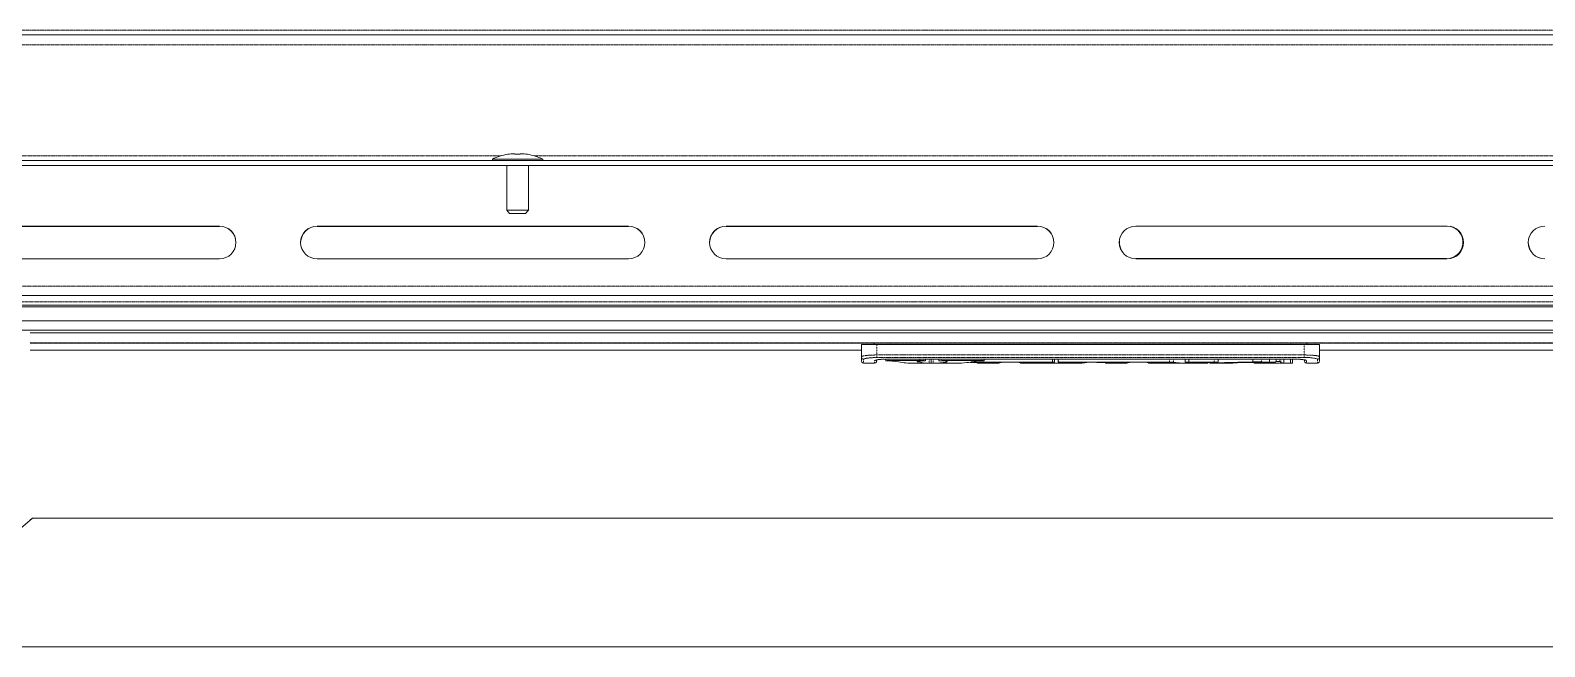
# Model space of a CAD drawing. Header units: millimetres. Extents: x 60499 to 556746, y 248297 to 497145.
# Drawn here: x 269223 to 282050, y 366633 to 371857 of the extents above; entities that cross this region are included whole.
import ezdxf

# ---------------------------------------------------------------- set-up
doc = ezdxf.new("R2010")
doc.units = ezdxf.units.MM
doc.linetypes.add('PHANTOM', pattern=[20, 10, -2, 2, -2, 2, -2])

msp = doc.modelspace()

# ---------------------------------------------------------------- linework, layer by layer
at = {"color": 7, "linetype": 'PHANTOM', "lineweight": 13, "ltscale": 0.03937}
for p, q in [((262853, 371857), (293492, 371857)), ((293409, 371735), (262936, 371735)), ((263906, 370792), (273205, 370792)), ((273495, 370792), (282850, 370792)), ((263119, 369689), (293221, 369689)), ((263127, 369555), (293213, 369555)), ((269223, 369209), (287117, 369209)), ((276393, 369106), (280014, 369106)), ((276393, 369084), (280014, 369084)), ((279929, 369071), (276478, 369071))]:
    msp.add_line(p, q, dxfattribs=at)
at = {"color": 7, "lineweight": 13, "ltscale": 0.03937}
for p, q in [((293409, 371818), (262936, 371818)), ((293492, 370754), (262853, 370754)), ((293492, 370710), (262853, 370710)), ((270826, 370198), (268187, 370198)), ((268187, 370195), (270826, 370195)), ((274290, 370198), (271652, 370198)), ((271652, 370195), (274290, 370195)), ((277754, 370198), (275116, 370198)), ((275116, 370195), (277754, 370195)), ((278586, 370198), (281224, 370198)), ((268187, 369920), (270826, 369920)), ((271652, 369920), (274290, 369920)), ((275116, 369920), (277754, 369920)), ((278586, 369922), (281219, 369922)), ((281224, 369920), (278586, 369920)), ((293141, 369609), (263199, 369609)), ((263127, 369528), (293213, 369528)), ((268917, 369513), (287423, 369513)), ((287472, 369394), (268863, 369394)), ((268886, 369317), (287454, 369317)), ((269223, 369317), (287117, 369317)), ((269223, 369292), (287117, 369292)), ((269223, 369206), (287117, 369206)), ((280014, 369195), (276393, 369195)), ((276263, 369145), (269223, 369145)), ((279929, 369070), (276478, 369070)), ((287117, 369145), (280143, 369145)), ((269241, 367724), (287100, 367724)), ((264054, 366633), (292286, 366633))]:
    msp.add_line(p, q, dxfattribs=at)
at = {"color": 7, "lineweight": 13, "ltscale": 0.0096}
for p, q in [((273137, 370765), (273563, 370765)), ((273563, 370754), (273137, 370754))]:
    msp.add_line(p, q, dxfattribs=at)
at = {"color": 7, "lineweight": 13, "ltscale": 0.000265467}
for p, q in [((273137, 370765), (273137, 370754)), ((273563, 370765), (273563, 370754))]:
    msp.add_line(p, q, dxfattribs=at)
at = {"color": 7, "lineweight": 13, "ltscale": 0.00848}
for p, q in [((273258, 370710), (273258, 370334)), ((273442, 370710), (273442, 370334))]:
    msp.add_line(p, q, dxfattribs=at)
at = {"color": 7, "lineweight": 13, "ltscale": 1.15943e-05}
for p, q in [((273267, 370807), (273267, 370807)), ((273433, 370807), (273433, 370807))]:
    msp.add_line(p, q, dxfattribs=at)
at = {"color": 7, "lineweight": 13, "ltscale": 8.82487e-05}
for p, q in [((273328, 370811), (273328, 370807)), ((273372, 370807), (273372, 370811))]:
    msp.add_line(p, q, dxfattribs=at)
at = {"color": 7, "lineweight": 13, "ltscale": 0.00415}
msp.add_line((273442, 370334), (273258, 370334), dxfattribs=at)
at = {"color": 7, "lineweight": 13, "ltscale": 0.000855655}
for p, q in [((273258, 370334), (273283, 370305)), ((273442, 370334), (273418, 370305))]:
    msp.add_line(p, q, dxfattribs=at)
at = {"color": 7, "lineweight": 13, "ltscale": 0.00305}
msp.add_line((273418, 370305), (273283, 370305), dxfattribs=at)
at = {"color": 7, "lineweight": 13, "ltscale": 0.000374802}
msp.add_line((278448, 370055), (278448, 370071), dxfattribs=at)
at = {"color": 7, "lineweight": 13, "ltscale": 0.002917}
for p, q in [((276263, 369195), (276393, 369195)), ((280143, 369195), (280014, 369195))]:
    msp.add_line(p, q, dxfattribs=at)
at = {"color": 7, "lineweight": 13, "ltscale": 0.002354}
for p, q in [((276263, 369090), (276263, 369195)), ((280143, 369195), (280143, 369090))]:
    msp.add_line(p, q, dxfattribs=at)
at = {"color": 7, "lineweight": 13, "ltscale": 0.000249968}
for p, q in [((276371, 369195), (276371, 369206)), ((280035, 369195), (280035, 369206))]:
    msp.add_line(p, q, dxfattribs=at)
at = {"color": 7, "linetype": 'PHANTOM', "lineweight": 13, "ltscale": 0.001995}
for p, q in [((276393, 369106), (276393, 369195)), ((280014, 369195), (280014, 369106))]:
    msp.add_line(p, q, dxfattribs=at)
at = {"color": 7, "linetype": 'PHANTOM', "lineweight": 13, "ltscale": 0.000249968}
for p, q in [((276506, 369195), (276506, 369206)), ((279901, 369195), (279901, 369206))]:
    msp.add_line(p, q, dxfattribs=at)
at = {"color": 7, "lineweight": 13, "ltscale": 0.000741133}
for p, q in [((276263, 369057), (276263, 369090)), ((280143, 369090), (280143, 369057))]:
    msp.add_line(p, q, dxfattribs=at)
at = {"color": 7, "linetype": 'PHANTOM', "lineweight": 13, "ltscale": 0.000743596}
for p, q in [((276281, 369035), (276281, 369068)), ((280126, 369068), (280126, 369035))]:
    msp.add_line(p, q, dxfattribs=at)
at = {"color": 7, "lineweight": 13, "ltscale": 0.002109}
for p, q in [((276374, 369035), (276281, 369035)), ((280126, 369035), (280033, 369035))]:
    msp.add_line(p, q, dxfattribs=at)
at = {"color": 7, "linetype": 'PHANTOM', "lineweight": 13, "ltscale": 0.000517838}
for p, q in [((276374, 369058), (276374, 369035)), ((280033, 369035), (280033, 369058))]:
    msp.add_line(p, q, dxfattribs=at)
at = {"color": 7, "lineweight": 13, "ltscale": 0.000157754}
for p, q in [((276391, 369064), (276391, 369057)), ((280015, 369057), (280015, 369064))]:
    msp.add_line(p, q, dxfattribs=at)
at = {"color": 7, "linetype": 'PHANTOM', "lineweight": 13, "ltscale": 0.000496331}
for p, q in [((276393, 369106), (276393, 369084)), ((280014, 369106), (280014, 369084))]:
    msp.add_line(p, q, dxfattribs=at)
at = {"color": 7, "lineweight": 13, "ltscale": 0.00032494}
msp.add_line((276470, 369056), (276470, 369070), dxfattribs=at)
at = {"color": 7, "linetype": 'PHANTOM', "lineweight": 13, "ltscale": 2.64325e-06}
for p, q in [((276478, 369070), (276478, 369071)), ((279929, 369070), (279929, 369071))]:
    msp.add_line(p, q, dxfattribs=at)
at = {"color": 7, "lineweight": 13, "ltscale": 0.00022121}
msp.add_line((276490, 369058), (276481, 369058), dxfattribs=at)
at = {"color": 7, "linetype": 'PHANTOM', "lineweight": 13, "ltscale": 0.000285411}
msp.add_line((276490, 369058), (276490, 369070), dxfattribs=at)
at = {"color": 7, "lineweight": 13, "ltscale": 0.005341}
msp.add_line((276756, 369058), (276520, 369058), dxfattribs=at)
at = {"color": 7, "lineweight": 13, "ltscale": 0.003243}
msp.add_line((276847, 369035), (276704, 369035), dxfattribs=at)
at = {"color": 7, "lineweight": 13, "ltscale": 4.48753e-05}
msp.add_line((276737, 369049), (276737, 369047), dxfattribs=at)
at = {"color": 7, "lineweight": 13, "ltscale": 0.000282288}
msp.add_line((276756, 369070), (276756, 369058), dxfattribs=at)
at = {"color": 7, "linetype": 'PHANTOM', "lineweight": 13, "ltscale": 0.00028457}
msp.add_line((276785, 369058), (276785, 369070), dxfattribs=at)
at = {"color": 7, "lineweight": 13, "ltscale": 0.000213074}
msp.add_line((276795, 369058), (276786, 369058), dxfattribs=at)
at = {"color": 7, "lineweight": 13, "ltscale": 0.000321276}
msp.add_line((276806, 369056), (276806, 369070), dxfattribs=at)
at = {"color": 7, "linetype": 'PHANTOM', "lineweight": 13, "ltscale": 0.000809677}
msp.add_line((276836, 369035), (276836, 369070), dxfattribs=at)
at = {"color": 7, "lineweight": 13, "ltscale": 1.02154e-05}
msp.add_line((276836, 369035), (276836, 369035), dxfattribs=at)
at = {"color": 7, "lineweight": 13, "ltscale": 0.000250702}
msp.add_line((276847, 369035), (276836, 369035), dxfattribs=at)
at = {"color": 7, "lineweight": 13, "ltscale": 9.67192e-05}
msp.add_line((276852, 369035), (276847, 369035), dxfattribs=at)
at = {"color": 7, "lineweight": 13, "ltscale": 0.000526789}
msp.add_line((276852, 369070), (276852, 369047), dxfattribs=at)
at = {"color": 7, "lineweight": 13, "ltscale": 3.83028e-05}
msp.add_line((276852, 369047), (276852, 369045), dxfattribs=at)
at = {"color": 7, "lineweight": 13, "ltscale": 0.000230564}
msp.add_line((276852, 369045), (276852, 369035), dxfattribs=at)
at = {"color": 7, "lineweight": 13, "ltscale": 0.000110746}
msp.add_line((276857, 369035), (276852, 369035), dxfattribs=at)
at = {"color": 7, "lineweight": 13, "ltscale": 0.000290737}
msp.add_line((276870, 369035), (276857, 369035), dxfattribs=at)
at = {"color": 7, "lineweight": 13, "ltscale": 0.004645}
msp.add_line((277063, 369035), (276857, 369035), dxfattribs=at)
at = {"color": 7, "linetype": 'PHANTOM', "lineweight": 13, "ltscale": 0.000792976}
msp.add_line((276870, 369035), (276870, 369070), dxfattribs=at)
at = {"color": 7, "lineweight": 13, "ltscale": 1.80558e-05}
msp.add_line((276870, 369035), (276870, 369035), dxfattribs=at)
at = {"color": 7, "lineweight": 13, "ltscale": 0.000322117}
msp.add_line((276919, 369056), (276919, 369070), dxfattribs=at)
at = {"color": 7, "linetype": 'PHANTOM', "lineweight": 13, "ltscale": 0.00028403}
msp.add_line((276943, 369058), (276943, 369070), dxfattribs=at)
at = {"color": 7, "lineweight": 13, "ltscale": 5.2266e-05}
msp.add_line((276945, 369058), (276943, 369058), dxfattribs=at)
at = {"color": 7, "lineweight": 13, "ltscale": 0.001243}
msp.add_line((277000, 369058), (276945, 369058), dxfattribs=at)
at = {"color": 7, "lineweight": 13, "ltscale": 0.000115763}
msp.add_line((276982, 369051), (276982, 369045), dxfattribs=at)
at = {"color": 7, "lineweight": 13, "ltscale": 4.75185e-05}
msp.add_line((276988, 369049), (276988, 369047), dxfattribs=at)
at = {"color": 7, "lineweight": 13, "ltscale": 0.004971}
msp.add_line((277221, 369058), (277000, 369058), dxfattribs=at)
at = {"color": 7, "lineweight": 13, "ltscale": 9.04592e-06}
msp.add_line((277157, 369041), (277157, 369041), dxfattribs=at)
at = {"color": 7, "lineweight": 13, "ltscale": 1.62173e-05}
msp.add_line((277192, 369046), (277193, 369047), dxfattribs=at)
at = {"color": 7, "lineweight": 13, "ltscale": 8.85323e-05}
msp.add_line((277196, 369046), (277192, 369046), dxfattribs=at)
at = {"color": 7, "lineweight": 13, "ltscale": 3.4903e-05}
msp.add_line((277196, 369047), (277196, 369046), dxfattribs=at)
at = {"color": 7, "lineweight": 13, "ltscale": 0.001242}
msp.add_line((277276, 369058), (277221, 369058), dxfattribs=at)
at = {"color": 7, "linetype": 'PHANTOM', "lineweight": 13, "ltscale": 0.000132944}
msp.add_line((277223, 369045), (277223, 369051), dxfattribs=at)
at = {"color": 7, "lineweight": 13, "ltscale": 0.00032512}
msp.add_line((277238, 369046), (277223, 369046), dxfattribs=at)
at = {"color": 7, "lineweight": 13, "ltscale": 0.01452}
msp.add_line((277881, 369046), (277238, 369046), dxfattribs=at)
at = {"color": 7, "lineweight": 13, "ltscale": 7.16682e-05}
msp.add_line((277245, 369038), (277245, 369035), dxfattribs=at)
at = {"color": 7, "lineweight": 13, "ltscale": 0.004136}
msp.add_line((277429, 369035), (277245, 369035), dxfattribs=at)
at = {"color": 7, "lineweight": 13, "ltscale": 3.67955e-05}
msp.add_line((277277, 369058), (277276, 369058), dxfattribs=at)
at = {"color": 7, "linetype": 'PHANTOM', "lineweight": 13, "ltscale": 0.000283309}
msp.add_line((277277, 369058), (277277, 369070), dxfattribs=at)
at = {"color": 7, "lineweight": 13, "ltscale": 6.87795e-06}
msp.add_line((277300, 369057), (277299, 369057), dxfattribs=at)
at = {"color": 7, "linetype": 'PHANTOM', "lineweight": 13, "ltscale": 0.000310342}
msp.add_line((277300, 369057), (277300, 369070), dxfattribs=at)
at = {"color": 7, "lineweight": 13, "ltscale": 0.000321516}
msp.add_line((277301, 369056), (277301, 369070), dxfattribs=at)
at = {"color": 7, "linetype": 'PHANTOM', "lineweight": 13, "ltscale": 5.74307e-05}
msp.add_line((277428, 369040), (277428, 369038), dxfattribs=at)
at = {"color": 7, "lineweight": 13, "ltscale": 6.62668e-06}
msp.add_line((277428, 369038), (277428, 369037), dxfattribs=at)
at = {"color": 7, "lineweight": 13, "ltscale": 4.97164e-05}
msp.add_line((277428, 369037), (277429, 369035), dxfattribs=at)
at = {"color": 7, "lineweight": 13, "ltscale": 6.72828e-05}
msp.add_line((277429, 369040), (277429, 369037), dxfattribs=at)
at = {"color": 7, "lineweight": 13, "ltscale": 1.12227e-05}
msp.add_line((277429, 369035), (277429, 369036), dxfattribs=at)
at = {"color": 7, "lineweight": 13, "ltscale": 0.00151}
msp.add_line((277486, 369044), (277553, 369044), dxfattribs=at)
at = {"color": 7, "lineweight": 13, "ltscale": 8.03189e-05}
msp.add_line((277610, 369040), (277610, 369037), dxfattribs=at)
at = {"color": 7, "lineweight": 13, "ltscale": 0.010174}
msp.add_line((278062, 369035), (277611, 369035), dxfattribs=at)
at = {"color": 7, "lineweight": 13, "ltscale": 1.40916e-05}
msp.add_line((277793, 369035), (277794, 369036), dxfattribs=at)
at = {"color": 7, "linetype": 'PHANTOM', "lineweight": 13, "ltscale": 3.23198e-05}
msp.add_line((277794, 369036), (277794, 369038), dxfattribs=at)
at = {"color": 7, "lineweight": 13, "ltscale": 5.73706e-05}
msp.add_line((277794, 369035), (277794, 369038), dxfattribs=at)
at = {"color": 7, "lineweight": 13, "ltscale": 1.70212e-05}
msp.add_line((277794, 369036), (277794, 369036), dxfattribs=at)
at = {"color": 7, "lineweight": 13, "ltscale": 0.001288}
msp.add_line((277800, 369039), (277857, 369042), dxfattribs=at)
at = {"color": 7, "lineweight": 13, "ltscale": 5.4934e-06}
msp.add_line((277800, 369039), (277800, 369039), dxfattribs=at)
at = {"color": 7, "lineweight": 13, "ltscale": 8.7708e-05}
msp.add_line((277800, 369035), (277800, 369039), dxfattribs=at)
at = {"color": 7, "lineweight": 13, "ltscale": 9.04113e-05}
for p, q in [((277881, 369070), (277881, 369066)), ((279035, 369066), (279035, 369070))]:
    msp.add_line(p, q, dxfattribs=at)
at = {"color": 7, "lineweight": 13, "ltscale": 0.000473984}
for p, q in [((277881, 369066), (277881, 369045)), ((279035, 369066), (279035, 369045))]:
    msp.add_line(p, q, dxfattribs=at)
at = {"color": 7, "lineweight": 13, "ltscale": 9.81047e-06}
msp.add_line((277890, 369044), (277891, 369044), dxfattribs=at)
at = {"color": 7, "linetype": 'PHANTOM', "lineweight": 13, "ltscale": 0.00057641}
msp.add_line((277898, 369045), (277898, 369070), dxfattribs=at)
at = {"color": 7, "lineweight": 13, "ltscale": 0.000583318}
msp.add_line((277899, 369045), (277899, 369070), dxfattribs=at)
at = {"color": 7, "lineweight": 13, "ltscale": 0.000587523}
msp.add_line((277930, 369044), (277930, 369070), dxfattribs=at)
at = {"color": 7, "linetype": 'PHANTOM', "lineweight": 13, "ltscale": 0.00057677}
msp.add_line((277933, 369045), (277933, 369070), dxfattribs=at)
at = {"color": 7, "lineweight": 13, "ltscale": 0.000488912}
msp.add_line((277986, 369046), (277964, 369046), dxfattribs=at)
at = {"color": 7, "lineweight": 13, "ltscale": 6.16359e-05}
msp.add_line((277984, 369043), (277984, 369040), dxfattribs=at)
at = {"color": 7, "lineweight": 13, "ltscale": 0.018014}
msp.add_line((278785, 369046), (277986, 369046), dxfattribs=at)
at = {"color": 7, "linetype": 'PHANTOM', "lineweight": 13, "ltscale": 6.21165e-05}
msp.add_line((278034, 369035), (278034, 369038), dxfattribs=at)
at = {"color": 7, "lineweight": 13, "ltscale": 0.000194547}
msp.add_line((278091, 369040), (278100, 369041), dxfattribs=at)
at = {"color": 7, "lineweight": 13, "ltscale": 0.000555539}
msp.add_line((278100, 369041), (278124, 369042), dxfattribs=at)
at = {"color": 7, "lineweight": 13, "ltscale": 0.000779315}
msp.add_line((278190, 369044), (278155, 369040), dxfattribs=at)
at = {"color": 7, "linetype": 'PHANTOM', "lineweight": 13, "ltscale": 9.62385e-05}
msp.add_line((278155, 369039), (278155, 369043), dxfattribs=at)
at = {"color": 7, "lineweight": 13, "ltscale": 7.6324e-05}
msp.add_line((278253, 369044), (278257, 369044), dxfattribs=at)
at = {"color": 7, "lineweight": 13, "ltscale": 2.56635e-05}
msp.add_line((278297, 369043), (278298, 369043), dxfattribs=at)
at = {"color": 7, "lineweight": 13, "ltscale": 0.000641827}
msp.add_line((278298, 369043), (278326, 369041), dxfattribs=at)
at = {"color": 7, "lineweight": 13, "ltscale": 8.04122e-06}
msp.add_line((278326, 369041), (278327, 369041), dxfattribs=at)
at = {"color": 7, "lineweight": 13, "ltscale": 5.77912e-05}
msp.add_line((278330, 369036), (278330, 369039), dxfattribs=at)
at = {"color": 7, "lineweight": 13, "ltscale": 7.35305e-05}
msp.add_line((278330, 369035), (278330, 369038), dxfattribs=at)
at = {"color": 7, "lineweight": 13, "ltscale": 2.655e-06}
msp.add_line((278330, 369035), (278330, 369035), dxfattribs=at)
at = {"color": 7, "lineweight": 13, "ltscale": 2.10366e-06}
msp.add_line((278330, 369035), (278330, 369035), dxfattribs=at)
at = {"color": 7, "lineweight": 13, "ltscale": 0.004143}
msp.add_line((278514, 369035), (278330, 369035), dxfattribs=at)
at = {"color": 7, "linetype": 'PHANTOM', "lineweight": 13, "ltscale": 7.7976e-05}
msp.add_line((278514, 369037), (278514, 369040), dxfattribs=at)
at = {"color": 7, "lineweight": 13, "ltscale": 8.24215e-05}
msp.add_line((278514, 369037), (278514, 369040), dxfattribs=at)
at = {"color": 7, "lineweight": 13, "ltscale": 3.59458e-05}
msp.add_line((278514, 369035), (278514, 369037), dxfattribs=at)
at = {"color": 7, "lineweight": 13, "ltscale": 1.60297e-06}
msp.add_line((278514, 369037), (278514, 369037), dxfattribs=at)
at = {"color": 7, "lineweight": 13, "ltscale": 1.18786e-05}
msp.add_line((278514, 369036), (278514, 369035), dxfattribs=at)
at = {"color": 7, "lineweight": 13, "ltscale": 4.37659e-05}
msp.add_line((278562, 369044), (278564, 369044), dxfattribs=at)
at = {"color": 7, "lineweight": 13, "ltscale": 0.000826205}
msp.add_line((278607, 369044), (278643, 369044), dxfattribs=at)
at = {"color": 7, "lineweight": 13, "ltscale": 0.000143495}
msp.add_line((278643, 369044), (278650, 369044), dxfattribs=at)
at = {"color": 7, "lineweight": 13, "ltscale": 4.89603e-05}
msp.add_line((278695, 369038), (278695, 369040), dxfattribs=at)
at = {"color": 7, "lineweight": 13, "ltscale": 0.00197}
msp.add_line((278783, 369035), (278696, 369035), dxfattribs=at)
at = {"color": 7, "lineweight": 13, "ltscale": 2.02476e-05}
msp.add_line((278783, 369035), (278783, 369036), dxfattribs=at)
at = {"color": 7, "lineweight": 13, "ltscale": 0.001936}
msp.add_line((278871, 369046), (278785, 369046), dxfattribs=at)
at = {"color": 7, "lineweight": 13, "ltscale": 7.16205e-05}
msp.add_line((278804, 369036), (278807, 369036), dxfattribs=at)
at = {"color": 7, "lineweight": 13, "ltscale": 0.000263482}
msp.add_line((278807, 369036), (278819, 369035), dxfattribs=at)
at = {"color": 7, "lineweight": 13, "ltscale": 0.000449638}
msp.add_line((278819, 369035), (278839, 369035), dxfattribs=at)
at = {"color": 7, "lineweight": 13, "ltscale": 0.00457}
msp.add_line((279042, 369035), (278839, 369035), dxfattribs=at)
at = {"color": 7, "linetype": 'PHANTOM', "lineweight": 13, "ltscale": 0.000563073}
msp.add_line((278871, 369046), (278871, 369070), dxfattribs=at)
at = {"color": 7, "lineweight": 13, "ltscale": 9.06818e-05}
msp.add_line((278875, 369046), (278871, 369046), dxfattribs=at)
at = {"color": 7, "linetype": 'PHANTOM', "lineweight": 13, "ltscale": 0.000597736}
msp.add_line((278906, 369044), (278906, 369070), dxfattribs=at)
at = {"color": 7, "lineweight": 13, "ltscale": 2.47084e-05}
msp.add_line((278907, 369044), (278906, 369044), dxfattribs=at)
at = {"color": 7, "lineweight": 13, "ltscale": 0.000585901}
msp.add_line((279004, 369045), (279004, 369070), dxfattribs=at)
at = {"color": 7, "lineweight": 13, "ltscale": 0.00434}
msp.add_line((279227, 369046), (279035, 369046), dxfattribs=at)
at = {"color": 7, "lineweight": 13, "ltscale": 0.000168899}
msp.add_line((279049, 369035), (279042, 369035), dxfattribs=at)
at = {"color": 7, "lineweight": 13, "ltscale": 0.000203275}
msp.add_line((279058, 369035), (279049, 369035), dxfattribs=at)
at = {"color": 7, "lineweight": 13, "ltscale": 1.69815e-05}
msp.add_line((279051, 369043), (279052, 369042), dxfattribs=at)
at = {"color": 7, "linetype": 'PHANTOM', "lineweight": 13, "ltscale": 0.00015433}
msp.add_line((279058, 369035), (279058, 369042), dxfattribs=at)
at = {"color": 7, "lineweight": 13, "ltscale": 0.000201595}
msp.add_line((279067, 369036), (279058, 369035), dxfattribs=at)
at = {"color": 7, "lineweight": 13, "ltscale": 5.22644e-05}
msp.add_line((279092, 369039), (279092, 369036), dxfattribs=at)
at = {"color": 7, "lineweight": 13, "ltscale": 2.28122e-05}
msp.add_line((279093, 369035), (279092, 369036), dxfattribs=at)
at = {"color": 7, "lineweight": 13, "ltscale": 0.00235}
msp.add_line((279197, 369035), (279093, 369035), dxfattribs=at)
at = {"color": 7, "lineweight": 13, "ltscale": 2.10452e-06}
msp.add_line((279196, 369037), (279196, 369037), dxfattribs=at)
at = {"color": 7, "lineweight": 13, "ltscale": 2.7035e-06}
msp.add_line((279196, 369037), (279196, 369037), dxfattribs=at)
at = {"color": 7, "lineweight": 13, "ltscale": 4.722e-05}
msp.add_line((279197, 369038), (279197, 369036), dxfattribs=at)
at = {"color": 7, "lineweight": 13, "ltscale": 0.000127837}
msp.add_line((279214, 369035), (279214, 369041), dxfattribs=at)
at = {"color": 7, "lineweight": 13, "ltscale": 0.004349}
msp.add_line((279409, 369035), (279217, 369035), dxfattribs=at)
at = {"color": 7, "lineweight": 13, "ltscale": 0.000481943}
msp.add_line((279249, 369046), (279227, 369046), dxfattribs=at)
at = {"color": 7, "linetype": 'PHANTOM', "lineweight": 13, "ltscale": 0.000550878}
msp.add_line((279249, 369046), (279249, 369070), dxfattribs=at)
at = {"color": 7, "lineweight": 13, "ltscale": 0.00024219}
msp.add_line((279259, 369045), (279249, 369046), dxfattribs=at)
at = {"color": 7, "lineweight": 13, "ltscale": 6.61313e-05}
msp.add_line((279249, 369043), (279252, 369043), dxfattribs=at)
at = {"color": 7, "lineweight": 13, "ltscale": 0.000135347}
msp.add_line((279285, 369064), (279285, 369070), dxfattribs=at)
at = {"color": 7, "lineweight": 13, "ltscale": 0.000436918}
msp.add_line((279285, 369064), (279285, 369045), dxfattribs=at)
at = {"color": 7, "lineweight": 13, "ltscale": 4.55361e-05}
msp.add_line((279579, 369070), (279579, 369068), dxfattribs=at)
at = {"color": 7, "lineweight": 13, "ltscale": 0.000493868}
msp.add_line((279579, 369068), (279579, 369047), dxfattribs=at)
at = {"color": 7, "lineweight": 13, "ltscale": 0.00013024}
msp.add_line((279588, 369036), (279588, 369042), dxfattribs=at)
at = {"color": 7, "lineweight": 13, "ltscale": 2.73996e-06}
msp.add_line((279588, 369036), (279588, 369036), dxfattribs=at)
at = {"color": 7, "lineweight": 13, "ltscale": 6.4396e-05}
msp.add_line((279591, 369036), (279588, 369036), dxfattribs=at)
at = {"color": 7, "linetype": 'PHANTOM', "lineweight": 13, "ltscale": 0.000136849}
msp.add_line((279591, 369036), (279591, 369042), dxfattribs=at)
at = {"color": 7, "lineweight": 13, "ltscale": 0.000400767}
msp.add_line((279609, 369036), (279591, 369036), dxfattribs=at)
at = {"color": 7, "lineweight": 13, "ltscale": 0.000135647}
msp.add_line((279609, 369036), (279609, 369042), dxfattribs=at)
at = {"color": 7, "lineweight": 13, "ltscale": 0.004232}
msp.add_line((279797, 369036), (279609, 369036), dxfattribs=at)
at = {"color": 7, "linetype": 'PHANTOM', "lineweight": 13, "ltscale": 0.000559289}
msp.add_line((279650, 369046), (279650, 369070), dxfattribs=at)
at = {"color": 7, "lineweight": 13, "ltscale": 1.55934e-05}
msp.add_line((279651, 369046), (279650, 369046), dxfattribs=at)
at = {"color": 7, "lineweight": 13, "ltscale": 0.001552}
msp.add_line((279719, 369044), (279651, 369046), dxfattribs=at)
at = {"color": 7, "lineweight": 13, "ltscale": 0.000152107}
msp.add_line((279719, 369064), (279719, 369070), dxfattribs=at)
at = {"color": 7, "lineweight": 13, "ltscale": 0.000412948}
msp.add_line((279719, 369064), (279719, 369045), dxfattribs=at)
at = {"color": 7, "lineweight": 13, "ltscale": 3.07579e-05}
msp.add_line((279719, 369044), (279719, 369045), dxfattribs=at)
at = {"color": 7, "lineweight": 13, "ltscale": 0.000491946}
msp.add_line((279775, 369070), (279775, 369049), dxfattribs=at)
at = {"color": 7, "lineweight": 13, "ltscale": 5.12151e-05}
msp.add_line((279804, 369049), (279802, 369050), dxfattribs=at)
at = {"color": 7, "linetype": 'PHANTOM', "lineweight": 13, "ltscale": 0.000474945}
msp.add_line((279804, 369049), (279804, 369070), dxfattribs=at)
at = {"color": 7, "lineweight": 13, "ltscale": 0.000131448}
msp.add_line((279817, 369043), (279812, 369047), dxfattribs=at)
at = {"color": 7, "linetype": 'PHANTOM', "lineweight": 13, "ltscale": 0.000610652}
msp.add_line((279816, 369043), (279816, 369070), dxfattribs=at)
at = {"color": 7, "lineweight": 13, "ltscale": 0.00051195}
msp.add_line((279841, 369070), (279841, 369048), dxfattribs=at)
at = {"color": 7, "lineweight": 13, "ltscale": 5.31054e-05}
msp.add_line((279841, 369048), (279841, 369045), dxfattribs=at)
at = {"color": 7, "lineweight": 13, "ltscale": 0.000222574}
msp.add_line((279841, 369045), (279841, 369036), dxfattribs=at)
at = {"color": 7, "lineweight": 13, "ltscale": 0.001282}
msp.add_line((279898, 369036), (279841, 369036), dxfattribs=at)
at = {"color": 7, "lineweight": 13, "ltscale": 0.000494829}
msp.add_line((279898, 369070), (279898, 369049), dxfattribs=at)
at = {"color": 7, "lineweight": 13, "ltscale": 7.02265e-05}
msp.add_line((279898, 369049), (279898, 369045), dxfattribs=at)
at = {"color": 7, "lineweight": 13, "ltscale": 0.000213623}
msp.add_line((279898, 369045), (279898, 369036), dxfattribs=at)
at = {"color": 7, "lineweight": 13, "ltscale": 0.000773152}
msp.add_line((279914, 369036), (279914, 369070), dxfattribs=at)
at = {"color": 7, "lineweight": 13, "ltscale": 0.000341911}
msp.add_line((279914, 369070), (279929, 369070), dxfattribs=at)
at = {"color": 7, "lineweight": 13, "ltscale": 0.0005342}
msp.add_line((269223, 367709), (269241, 367724), dxfattribs=at)
at = {"color": 7, "linetype": 'PHANTOM', "lineweight": 13, "ltscale": 0.03937}
for points in [[(276393, 369106), (276335, 369104), (276287, 369099), (276272, 369096), (276267, 369094), (276264, 369092), (276264, 369091), (276263, 369090)], [(276263, 369090), (276265, 369080), (276271, 369072), (276278, 369068), (276281, 369068)], [(276393, 369084), (276342, 369082), (276301, 369077), (276288, 369073), (276283, 369072), (276281, 369070), (276281, 369068)], [(276478, 369071), (276431, 369069), (276393, 369065), (276377, 369061), (276375, 369060), (276374, 369059), (276374, 369058)], [(280033, 369058), (280032, 369059), (280032, 369059), (280030, 369061), (280026, 369062), (280014, 369065), (279975, 369069), (279929, 369071)], [(280143, 369090), (280143, 369091), (280143, 369092), (280141, 369093), (280138, 369094), (280127, 369098), (280108, 369101), (280085, 369103), (280014, 369106)], [(280126, 369068), (280126, 369069), (280125, 369070), (280123, 369072), (280118, 369074), (280101, 369078), (280061, 369083), (280014, 369084)], [(280143, 369090), (280141, 369080), (280136, 369072), (280128, 369068), (280126, 369068)]]:
    msp.add_lwpolyline(points, dxfattribs=at)
at = {"color": 7, "lineweight": 13, "ltscale": 0.03937}
for points in [[(276263, 369057), (276266, 369046), (276272, 369038), (276281, 369035)], [(276391, 369057), (276389, 369046), (276383, 369038), (276374, 369035)], [(276383, 369062), (276412, 369067), (276462, 369070), (276478, 369070)], [(276391, 369064), (276419, 369068), (276470, 369070)], [(276481, 369058), (276472, 369057), (276470, 369056), (276470, 369056), (276470, 369056), (276470, 369056), (276470, 369056)], [(276470, 369056), (276470, 369056), (276470, 369056), (276471, 369056), (276475, 369055), (276484, 369055)], [(276484, 369055), (276523, 369054), (276553, 369051), (276577, 369047)], [(276736, 369048), (276736, 369048), (276736, 369049), (276737, 369049), (276739, 369050), (276759, 369052), (276793, 369055)], [(276793, 369055), (276803, 369056), (276805, 369056), (276806, 369056), (276806, 369056), (276806, 369056)], [(276806, 369056), (276806, 369056), (276806, 369056), (276806, 369056), (276805, 369057), (276802, 369057), (276795, 369058)], [(276943, 369058), (276924, 369057), (276920, 369057), (276919, 369056), (276919, 369056), (276919, 369056)], [(276919, 369056), (276919, 369056), (276919, 369056), (276919, 369056), (276919, 369056), (276924, 369055), (276931, 369055)], [(276931, 369055), (276973, 369052), (276986, 369050), (276988, 369049), (276989, 369049), (276989, 369048), (276989, 369048)], [(277183, 369043), (277220, 369042), (277241, 369039), (277245, 369038)], [(277193, 369047), (277217, 369051), (277235, 369053), (277287, 369055)], [(277299, 369057), (277294, 369058), (277277, 369058)], [(277287, 369055), (277297, 369055), (277300, 369056), (277300, 369056), (277301, 369056), (277301, 369056), (277301, 369056)], [(277430, 369041), (277428, 369040), (277428, 369040), (277428, 369039)], [(277486, 369044), (277447, 369043), (277430, 369041)], [(277608, 369041), (277600, 369042), (277553, 369044)], [(277794, 369037), (277794, 369037), (277794, 369038), (277794, 369038), (277800, 369039)], [(277898, 369045), (277894, 369045), (277881, 369046)], [(277891, 369044), (277897, 369044), (277898, 369045), (277899, 369045), (277899, 369045), (277899, 369045)], [(277930, 369044), (277931, 369044), (277945, 369043)], [(277945, 369043), (277990, 369043), (277995, 369042), (277996, 369042), (277996, 369042), (277996, 369042)], [(277996, 369042), (277996, 369042), (277996, 369042), (277996, 369042), (277996, 369041), (277994, 369041), (277984, 369040)], [(278015, 369037), (278015, 369037), (278016, 369037), (278017, 369037), (278029, 369038)], [(278034, 369036), (278018, 369036), (278016, 369036), (278015, 369037), (278015, 369037), (278015, 369037)], [(278513, 369040), (278514, 369040), (278514, 369040), (278516, 369041), (278534, 369043), (278562, 369044)], [(278650, 369044), (278683, 369042), (278692, 369041), (278695, 369040), (278696, 369040), (278696, 369040), (278696, 369040)], [(278696, 369035), (278696, 369035), (278696, 369035), (278696, 369036), (278695, 369036), (278695, 369038)], [(279035, 369046), (279012, 369045), (279005, 369045), (279005, 369045), (279005, 369045)], [(279005, 369045), (279005, 369045), (279005, 369044), (279005, 369044), (279009, 369044)], [(279052, 369042), (279088, 369040), (279092, 369039), (279093, 369038)], [(279196, 369037), (279197, 369038), (279199, 369039), (279213, 369041)], [(279579, 369047), (279450, 369045), (279337, 369041), (279239, 369036), (279217, 369035)], [(279252, 369043), (279270, 369043), (279283, 369044), (279285, 369044), (279285, 369044), (279285, 369044)], [(279285, 369044), (279285, 369045), (279284, 369045), (279282, 369045), (279259, 369045)], [(279409, 369035), (279448, 369038), (279537, 369042), (279570, 369042)], [(279570, 369042), (279622, 369042), (279715, 369039), (279805, 369036)], [(279775, 369049), (279766, 369046), (279747, 369045), (279719, 369044)], [(279802, 369050), (279790, 369050), (279775, 369049)], [(279914, 369036), (279914, 369036), (279913, 369036), (279898, 369036)], [(280024, 369062), (279994, 369067), (279944, 369070), (279929, 369070)], [(280015, 369064), (279988, 369068), (279932, 369070), (279929, 369070)], [(280015, 369057), (280018, 369046), (280024, 369038), (280033, 369035)], [(280143, 369057), (280141, 369046), (280135, 369038), (280126, 369035)], [(269139, 367634), (269241, 367724)]]:
    msp.add_lwpolyline(points, dxfattribs=at)
for centre, radius, start, end in [((273350, 370329), 485, 99.8709, 116.031), ((273350, 370329), 484, 96.6631, 99.8813), ((273350, 370329), 484, 96.6631, 99.8813), ((273350, 370329), 478, 87.3404, 92.6595), ((273350, 370329), 478, 87.3404, 92.6595), ((273350, 370329), 484, 80.1187, 83.3369), ((273350, 370329), 484, 80.1187, 83.3369), ((273350, 370329), 485, 63.969, 80.1291), ((270826, 370059), 139, 270, 90), ((270826, 370057), 139, 0.0412, 90), ((271652, 370059), 139, 90, 270), ((271652, 370057), 139, 90, 179.1311), ((274290, 370059), 139, 270, 90), ((274290, 370057), 139, 0.0412, 90), ((275116, 370059), 139, 90, 270), ((275116, 370057), 139, 90, 179.1311), ((277754, 370059), 139, 270, 90), ((277754, 370057), 139, 0.0412, 90), ((278586, 370059), 139, 90, 270), ((281219, 370060), 139, 270, 77.3889), ((281224, 370059), 139, 270, 90), ((282050, 370059), 139, 90, 270), ((278586, 370060), 139, 181.0424, 270), ((278586, 370055), 139, 180, 184.5585), ((282050, 370060), 139, 181.0424, 270), ((276512, 367460), 1598, 89.7207, 90.7678), ((276704, 369738), 703, 259.5638, 269.9891), ((276737, 369049), 1.57, 201.8061, 258.9815), ((276849, 369568), 532, 257.8753, 268.6179), ((276768, 367928), 1130, 89.1086, 90.5827), ((276856, 369814), 779, 271.0425, 279.2625), ((276981, 369061), 15.5, 273.0578, 296.2888), ((276987, 369049), 1.79, 277.9197, 334.5178), ((277062, 369796), 760, 270.0269, 277.1184), ((277190, 368797), 247, 91.7555, 97.8077), ((277216, 369642), 596, 268.0388, 270.6638), ((277300, 369055), 1.29, 39.8049, 89.3747), ((277430, 369039), 2.21, 182.8968, 229.8141), ((277608, 369036), 4.99, 53.2401, 84.8517), ((277610, 369039), 1.45, 356.99, 32.1652), ((277603, 369036), 8.86, 2.0511, 19.3239), ((277612, 369036), 1.25, 156.7273, 230.2336), ((277610, 369036), 1.24, 307.0239, 15.0774), ((277797, 369086), 50.6, 265.7022, 272.8479), ((277795, 369037), 1.32, 188.0624, 225.5354), ((277787, 373020), 3985, 270.1876, 272.8334), ((277804, 370598), 1556, 271.9372, 273.177), ((277898, 369044), 0.657, 37.5896, 85.2169), ((277932, 369036), 8.83, 87.6282, 107.6117), ((277930, 369045), 0.374, 209.4672, 272.6494), ((277947, 368808), 238, 91.1769, 93.5254), ((277962, 368017), 1029, 89.8694, 91.1017), ((277667, 378064), 9034, 272.2951, 272.6887), ((278063, 370097), 1062, 268.4585, 269.9692), ((278062, 370007), 972, 270.0054, 275.4898), ((278172, 368232), 811, 90.6698, 93.3786), ((278219, 358132), 10912, 89.819, 90.2912), ((278264, 367750), 1293, 88.5495, 90.3199), ((278326, 369037), 4.51, 28.8985, 82.47), ((278326, 369036), 4.62, 1.9019, 31.1957), ((278327, 369037), 3.3, 334.0126, 356.0785), ((278333, 369036), 2.78, 169.6303, 199.6836), ((278515, 369039), 2.12, 142.8439, 175.8566), ((278518, 369039), 4.68, 184.1863, 211.7893), ((278603, 364506), 4538, 89.9603, 90.5009), ((278688, 369036), 8.44, 359.9446, 25.4391), ((278695, 369036), 0.999, 296.8901, 9.7477), ((278786, 368604), 432, 87.6215, 90.4017), ((278878, 368719), 326, 86.918, 90.6313), ((278886, 368888), 158, 82.4093, 86.2346), ((279044, 370111), 1076, 262.7154, 269.8839), ((279090, 370987), 1945, 267.6198, 268.8612), ((279118, 367680), 1357, 91.0717, 92.1426), ((279072, 369038), 20.8, 352.2177, 1.0029), ((279199, 369036), 2.58, 169.7928, 209.497), ((279196, 369036), 0.749, 320.9629, 14.7296), ((279261, 368464), 579, 91.1543, 94.6933), ((279216, 369042), 6.41, 255.6102, 277.1716), ((279578, 366108), 2939, 88.6043, 89.9942), ((279801, 369030), 20.1, 57.9805, 80.8363), ((279825, 369921), 886, 268.6721, 270.9818), ((279831, 369065), 26.5, 236.486, 246.513), ((279850, 369107), 71.7, 245.7924, 262.4671)]:
    msp.add_arc(centre, radius, start, end, dxfattribs=at)
at = {"color": 7, "linetype": 'PHANTOM', "lineweight": 13, "ltscale": 0.03937}
for centre, start, end in [((276374, 369073), 271.2246, 316.0179), ((280033, 369073), 223.9823, 268.7754)]:
    msp.add_arc(centre, 15, start, end, dxfattribs=at)
at = {"color": 7, "lineweight": 13, "ltscale": 0.03937}
for centre, major_axis, start_param, end_param in [((273311, 370329), (0, 482), 6.233201, 6.333169), ((273311, 370329), (0, 482), 6.233201, 6.333169), ((273389, 370329), (0, -482), 3.091609, 3.191577), ((273389, 370329), (0, -482), 3.091609, 3.191577)]:
    msp.add_ellipse(centre, major_axis=major_axis, ratio=0.707107, start_param=start_param, end_param=end_param, dxfattribs=at)

doc.saveas('drawing.dxf')
